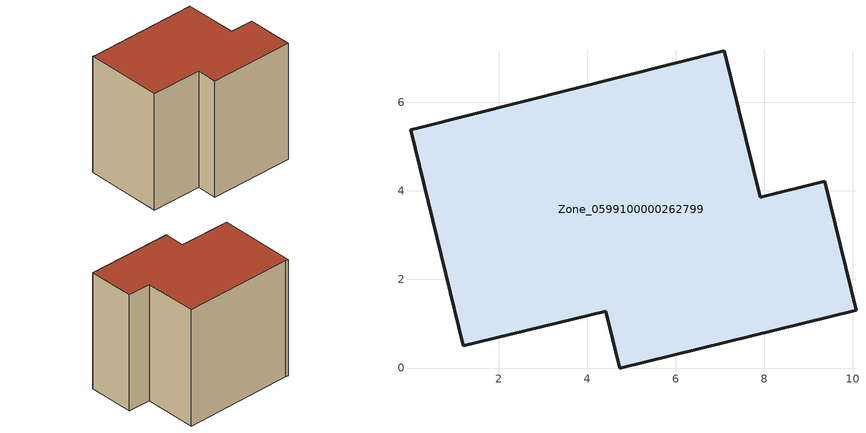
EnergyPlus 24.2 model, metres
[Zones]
Zone_0599100000262799
 floor ground (C_G): 10.07,1.31 4.73,0 4.42,1.28 1.2,0.5 0.01,5.38 0.21,5.43 7.1,7.16 7.91,3.86 9.37,4.22 z0
 wall outside (C_F): 4.73,0 10.07,1.31 9.37,4.22 7.91,3.86 7.1,7.16 0.21,5.43 0.01,5.38 1.2,0.5 4.42,1.28 4.73,0 z0:7.73
 roof outside (C_R): 0.01,5.38 1.2,0.5 4.42,1.28 4.73,0 10.07,1.31 9.37,4.22 7.91,3.86 7.1,7.16 0.21,5.43 z7.73
[BUILDING]
Pand.0599100000262799: North Axis=0; Terrain=City; Loads Convergence Tolerance Value=0.04; Temperature Convergence Tolerance Value=0.4; Solar Distribution=FullExterior; Maximum Number of Warmup Days=25; Minimum Number of Warmup Days=1
[Site:Location]
Rotterdam.The.Hague.AP_ZH_NLD Design_Conditions: Latitude=51.96; Longitude=4.45; Time Zone=1; Elevation=-4.5
[SITE:GROUNDTEMPERATURE:BUILDINGSURFACE]
18, 18, 18, 18, 18, 18, 18, 18, 18, 18, 18, 18
[MATERIAL] Thermal Absorptance=0.9; Solar Absorptance=0.7; Visible Absorptance=0.7
Name | Roughness | Thickness | Conductivity | Density | Specific Heat
G.TC.1946 | MediumSmooth | 0.15 | 1 | 540 | 1210
F.TC.1946 | Rough | 0.3 | 0.857143 | 1920 | 840
R.TC.1946 | MediumRough | 0.2 | 0.909091 | 1500 | 1000
[CONSTRUCTION]
C_G: G.TC.1946
C_F: F.TC.1946
C_R: R.TC.1946
[ZONE]
Zone_0599100000262799: Type=1; Multiplier=1; Ceiling Height=Autocalculate; Volume=Autocalculate; Floor Area=autocalculate; Part of Total Floor Area=Yes
[ZONEINFILTRATION:DESIGNFLOWRATE]
Infil_Zone_0599100000262799: Zone or ZoneList or Space or SpaceList=Zone_0599100000262799; Schedule=AlwaysOn; Design Flow Rate Calculation Method=Flow/Area; Flow Rate per Floor Area=0.003; Constant Term Coefficient=1; Temperature Term Coefficient=0; Velocity Term Coefficient=0; Velocity Squared Term Coefficient=0
[HVACTEMPLATE:ZONE:IDEALLOADSAIRSYSTEM]
Zone_0599100000262799: Maximum Heating Supply Air Temperature=50; Minimum Cooling Supply Air Temperature=13; Maximum Heating Supply Air Humidity Ratio=0.0156; Minimum Cooling Supply Air Humidity Ratio=0.0077; Heating Limit=NoLimit; Cooling Limit=NoLimit; Dehumidification Control Type=ConstantSensibleHeatRatio; Cooling Sensible Heat Ratio=0.7; Dehumidification Setpoint=60; Humidification Control Type=None; Humidification Setpoint=30; Outdoor Air Method=None; Outdoor Air Flow Rate per Person=0.00944; Outdoor Air Flow Rate per Zone Floor Area=0; Outdoor Air Flow Rate per Zone=0; Demand Controlled Ventilation Type=None; Outdoor Air Economizer Type=NoEconomizer; Heat Recovery Type=None; Sensible Heat Recovery Effectiveness=0.7; Latent Heat Recovery Effectiveness=0.65
[ZONECONTROL:THERMOSTAT]
ThermostatControl_Zone_0599100000262799: Zone or ZoneList=Zone_0599100000262799; Control Type Schedule=DualSetpointControlType; Control 1=Thermostat_Zone_0599100000262799; Temperature Difference Between Cutout And Setpoint=0
[THERMOSTATSETPOINT:DUALSETPOINT]
Thermostat_Zone_0599100000262799: Heating Setpoint Temperature Schedule=HeatingSetpoint_Zone_0599100000262799; Cooling Setpoint Temperature Schedule=CoolingSetpoint_Zone_0599100000262799
[SCHEDULE:COMPACT]
HeatingSetpoint_Zone_0599100000262799: Through: 12/31, For: AllDays, Until: 24:00, 21
CoolingSetpoint_Zone_0599100000262799: Through: 12/31, For: AllDays, Until: 24:00, 24
DualSetpointControlType: Through: 12/31, For: AllDays, Until: 24:00, 4
AlwaysOn: Through: 12/31, For: AllDays, Until: 24:00, 1
